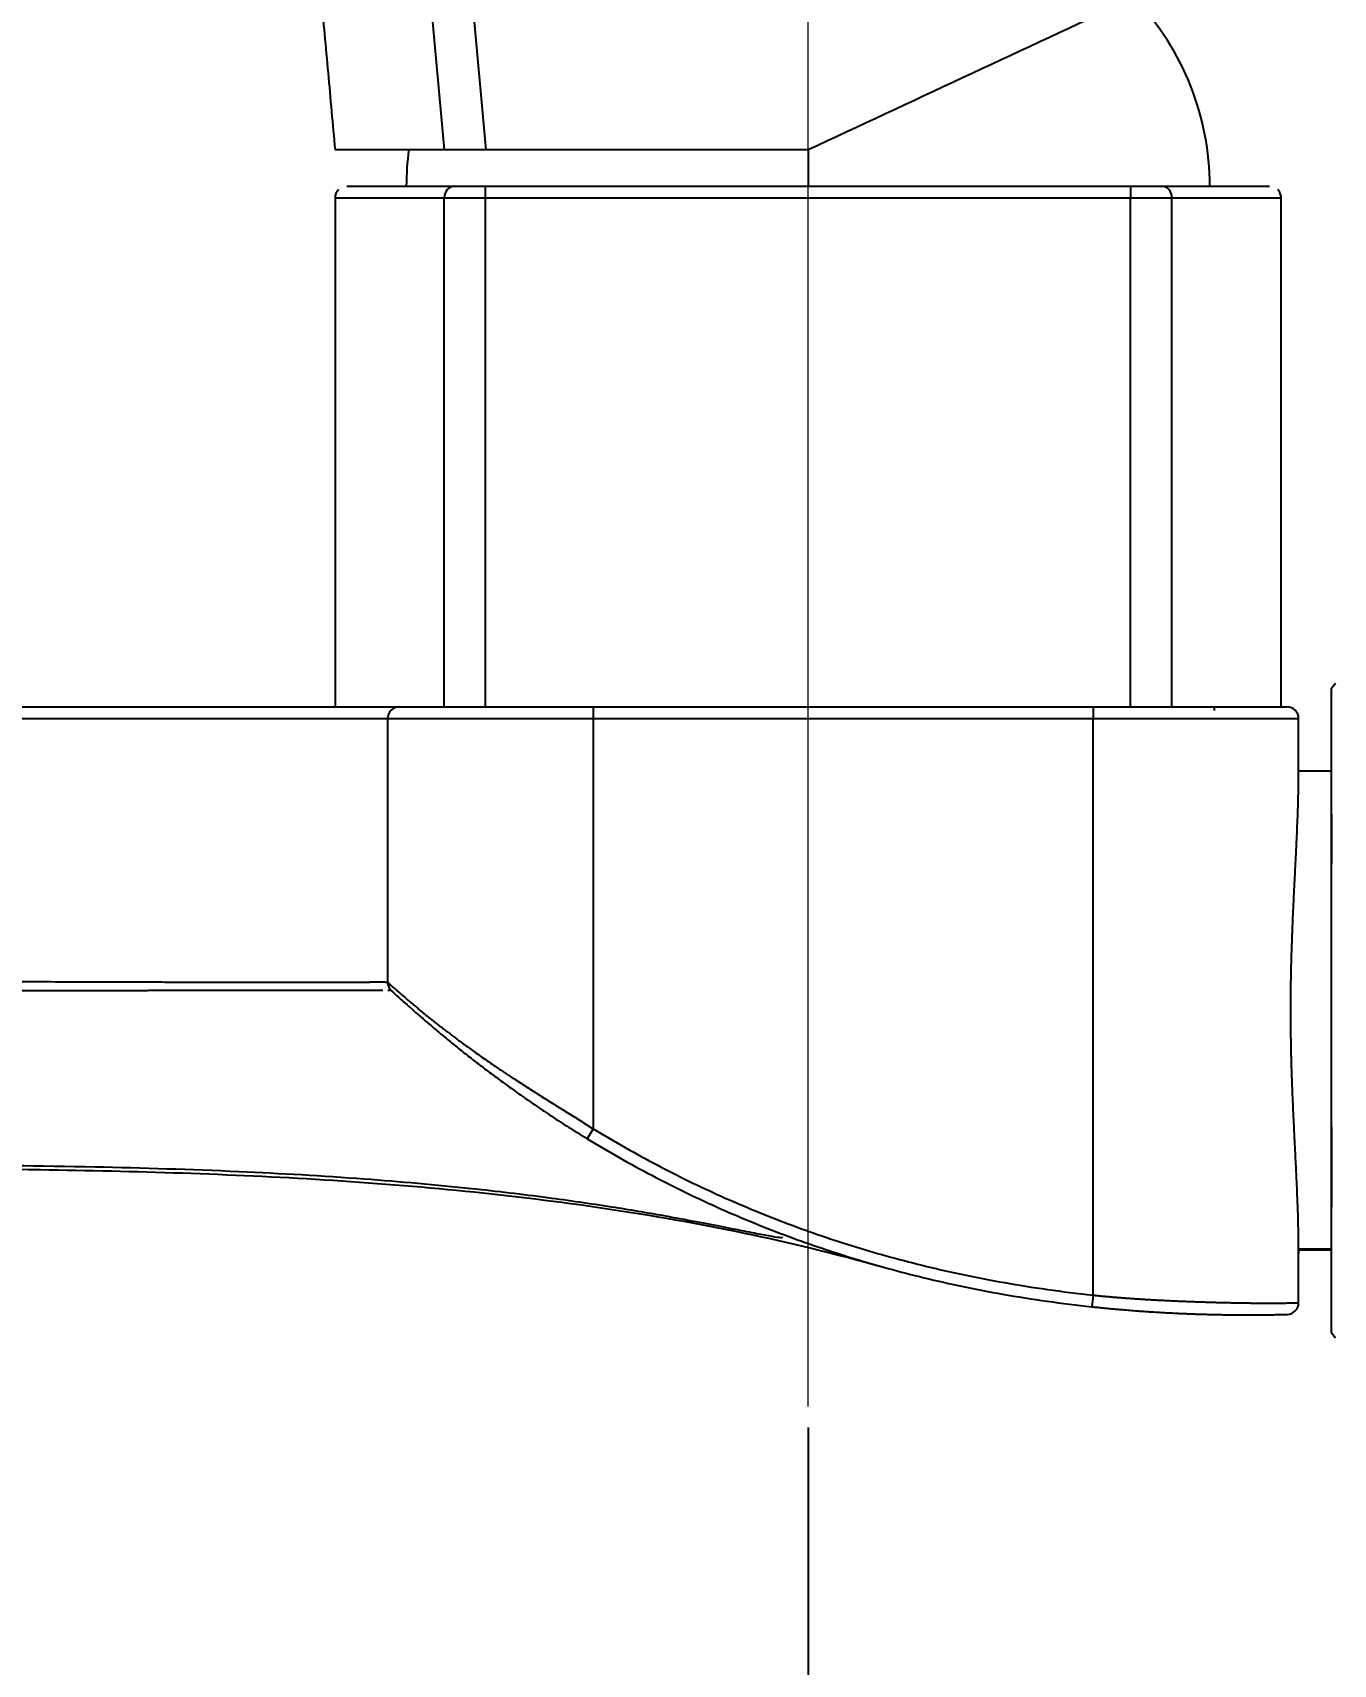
# Model space of a CAD drawing. Header units: millimetres. Extents: x -244938 to -244097, y -22577 to -21982.
# Drawn here: x -244302.8 to -244247.1, y -22386.4 to -22316.5 of the extents above; entities that cross this region are included whole.
import ezdxf

# ---------------------------------------------------------------- set-up
doc = ezdxf.new("R2010")
doc.units = ezdxf.units.MM
doc.linetypes.add('CENTERX2', pattern=[101.6, 63.5, -12.7, 12.7, -12.7])
doc.layers.add('CENTER', color=1, linetype='CENTERX2', lineweight=15)
doc.styles.get("Standard").update_dxf_attribs({"font": 'arial.ttf'})
doc.dimstyles.new('겸용-샤워욕조용1', dxfattribs={"dimscale": 0.6, "dimtxt": 10, "dimasz": 10, "dimexe": 1.5, "dimexo": 1.5, "dimgap": 1, "dimtad": 0, "dimtih": 1, "dimtoh": 1, "dimdec": 1, "dimdsep": 46, "dimtxsty": 'Standard', "dimcen": 2.5, "dimclrd": 5, "dimclre": 5, "dimclrt": 5, "dimadec": 1, "dimazin": 2, "dimtfac": 1, "dimtdec": 1, "dimtmove": 0, "dimatfit": 3, "dimfxl": 1.25, "dimarcsym": 0})

# ---------------------------------------------------------------- blocks, each defined once
blk = doc.blocks.new('*D19')
at = {"color": 5, "lineweight": -2, "transparency": 16777216}
for p, q in [((-244237.829, -22219.618), (-244451.358, -22219.618)), ((-244450.458, -22225.618), (-244450.458, -22350.66)), ((-244450.458, -22484.77), (-244450.458, -22359.727)), ((-244442.66, -22490.77), (-244451.358, -22490.77))]:
    blk.add_line(p, q, dxfattribs=at)
at = {"color": 5, "transparency": 16777216}
for points in [[(-244451.458, -22225.618), (-244449.458, -22225.618), (-244450.458, -22219.618)], [(-244451.458, -22484.77), (-244449.458, -22484.77), (-244450.458, -22490.77)]]:
    blk.add_solid(points, dxfattribs=at)
at = {"layer": 'Defpoints', "color": 0, "transparency": 16777216}
for p in [(-244236.929, -22219.618), (-244450.458, -22490.77), (-244441.76, -22490.77)]:
    blk.add_point(p, dxfattribs=at)
at = {"color": 5, "transparency": 16777216, "insert": (-244450.458, -22355.194), "char_height": 6, "attachment_point": 5}
blk.add_mtext('(1600)', dxfattribs=at)
blk = doc.blocks.new('*D25')
at = {"color": 5, "lineweight": -2, "transparency": 16777216}
for p, q in [((-244269.557, -22376.229), (-244269.557, -22454.807)), ((-244193.857, -22435.267), (-244193.857, -22454.807)), ((-244263.557, -22453.907), (-244240.075, -22453.907)), ((-244199.857, -22453.907), (-244223.339, -22453.907))]:
    blk.add_line(p, q, dxfattribs=at)
at = {"color": 5, "transparency": 16777216}
for points in [[(-244263.557, -22452.907), (-244263.557, -22454.907), (-244269.557, -22453.907)], [(-244199.857, -22452.907), (-244199.857, -22454.907), (-244193.857, -22453.907)]]:
    blk.add_solid(points, dxfattribs=at)
at = {"layer": 'Defpoints', "color": 0, "transparency": 16777216}
for p in [(-244269.557, -22375.329), (-244193.857, -22434.367), (-244193.857, -22453.907)]:
    blk.add_point(p, dxfattribs=at)
at = {"color": 5, "transparency": 16777216, "insert": (-244231.707, -22453.907), "char_height": 6, "attachment_point": 5}
blk.add_mtext('75.7', dxfattribs=at)
blk = doc.blocks.new('*D15')
at = {"color": 5, "lineweight": -2, "transparency": 16777216}
for p, q in [((-244398.3, -22366.194), (-244398.3, -22476.773)), ((-244193.857, -22455.707), (-244193.857, -22476.773)), ((-244392.3, -22475.873), (-244306.841, -22475.873)), ((-244199.857, -22475.873), (-244285.316, -22475.873))]:
    blk.add_line(p, q, dxfattribs=at)
at = {"color": 5, "transparency": 16777216}
for points in [[(-244392.3, -22474.873), (-244392.3, -22476.873), (-244398.3, -22475.873)], [(-244199.857, -22474.873), (-244199.857, -22476.873), (-244193.857, -22475.873)]]:
    blk.add_solid(points, dxfattribs=at)
at = {"layer": 'Defpoints', "color": 0, "transparency": 16777216}
for p in [(-244398.3, -22365.294), (-244193.857, -22454.807), (-244193.857, -22475.873)]:
    blk.add_point(p, dxfattribs=at)
at = {"color": 5, "transparency": 16777216, "insert": (-244296.079, -22475.873), "char_height": 6, "attachment_point": 5}
blk.add_mtext('204.4', dxfattribs=at)

msp = doc.modelspace()

# ---------------------------------------------------------------- linework, layer by layer
at = {"linetype": 'Continuous'}
for p, q in [((-244286.662, -22304.882), (-244285.136, -22321.517)), ((-244284.894, -22304.72), (-244283.354, -22321.517)), ((-244269.557, -22321.517), (-244283.354, -22321.517)), ((-244269.557, -22321.517), (-244269.557, -22323.067)), ((-244284.691, -22323.067), (-244283.361, -22323.067)), ((-244283.361, -22323.067), (-244255.753, -22323.067)), ((-244283.361, -22323.567), (-244283.361, -22323.067)), ((-244255.753, -22323.067), (-244255.753, -22323.567)), ((-244255.753, -22323.067), (-244254.423, -22323.067)), ((-244289.807, -22323.567), (-244289.807, -22345.367)), ((-244285.135, -22323.567), (-244283.361, -22323.567)), ((-244285.135, -22345.367), (-244285.135, -22323.567)), ((-244283.361, -22323.567), (-244255.753, -22323.567)), ((-244283.361, -22345.367), (-244283.361, -22323.567)), ((-244255.753, -22323.567), (-244253.98, -22323.567)), ((-244255.753, -22345.367), (-244255.753, -22323.567)), ((-244253.98, -22345.367), (-244253.98, -22323.567)), ((-244249.307, -22345.367), (-244249.307, -22323.567)), ((-244247.157, -22344.56), (-244246.978, -22344.349)), ((-244247.157, -22372.174), (-244247.157, -22344.56)), ((-244278.757, -22345.367), (-244278.757, -22345.867)), ((-244278.757, -22345.367), (-244257.357, -22345.367)), ((-244257.357, -22345.367), (-244257.357, -22345.867)), ((-244252.157, -22345.517), (-244252.157, -22345.367)), ((-244278.757, -22345.867), (-244257.357, -22345.867)), ((-244247.157, -22348.117), (-244248.558, -22348.117)), ((-244247.157, -22349.966), (-244247.157, -22350.221)), ((-244247.157, -22350.221), (-244247.157, -22352.068)), ((-244247.157, -22364.666), (-244247.157, -22352.068)), ((-244278.757, -22363.43), (-244279.017, -22363.857)), ((-244247.157, -22364.666), (-244247.157, -22366.768)), ((-244247.157, -22368.581), (-244248.558, -22368.581)), ((-244248.558, -22368.617), (-244247.157, -22368.617)), ((-244248.557, -22368.633), (-244248.557, -22368.78)), ((-244257.357, -22370.555), (-244257.41, -22371.052)), ((-244247.157, -22372.174), (-244246.978, -22372.385))]:
    msp.add_line(p, q, dxfattribs=at)
for centre, radius, start, end in [((-244263.957, -22323.067), 11.6, 0, 43.60282), ((-244275.157, -22323.067), 11.6, 172.29456, 180), ((-244287.057, -22345.867), 0.5, 90, 180), ((-244249.057, -22345.867), 0.5, 0, 90), ((-244287.057, -22357.148), 0.5, 180, 206.56771), ((-244249.057, -22370.881), 0.5, 271.40544, 360)]:
    msp.add_arc(centre, radius, start, end, dxfattribs=at)
for centre, major_axis, start_param, end_param in [((-244284.691, -22323.567), (0, 0.5), 0, 1.570796), ((-244254.423, -22323.567), (0, -0.5), 1.570796, 3.141593)]:
    msp.add_ellipse(centre, major_axis=major_axis, ratio=0.886725, start_param=start_param, end_param=end_param, dxfattribs=at)
for points, degree in [([(-244291.018, -22308.316), (-244289.807, -22321.517)], 1), ([(-244256.326, -22315.347), (-244260.737, -22317.404), (-244265.147, -22319.461), (-244269.557, -22321.517)], 3), ([(-244285.136, -22321.517), (-244288.249, -22321.517), (-244289.806, -22321.517), (-244289.807, -22321.517)], 3), ([(-244287.655, -22345.367), (-244286.976, -22345.367), (-244286.136, -22345.367), (-244285.135, -22345.367)], 3), ([(-244287.557, -22345.867), (-244287.557, -22357.148)], 1), ([(-244278.757, -22345.867), (-244278.757, -22363.43)], 1), ([(-244257.357, -22370.555), (-244257.357, -22345.867)], 1), ([(-244248.557, -22348.056), (-244248.557, -22345.867)], 1), ([(-244287.503, -22357.372), (-244287.467, -22357.452), (-244287.367, -22357.542)], 2), ([(-244278.757, -22363.43), (-244277.847, -22363.984), (-244276.013, -22365.021), (-244273.307, -22366.339), (-244270.415, -22367.533), (-244267.535, -22368.515), (-244264.523, -22369.347), (-244261.23, -22370.045), (-244258.697, -22370.411), (-244257.357, -22370.555)], 3), ([(-244248.557, -22370.881), (-244248.557, -22368.678)], 1), ([(-244267.387, -22369.05), (-244267.236, -22369.096), (-244267.102, -22369.136), (-244266.986, -22369.17)], 3)]:
    msp.add_open_spline(points, degree=degree, dxfattribs=at)
for points, knots in [([(-244283.354, -22321.517), (-244283.446, -22321.517), (-244283.537, -22321.517), (-244283.717, -22321.517), (-244283.806, -22321.517), (-244283.938, -22321.517), (-244283.981, -22321.517), (-244284.068, -22321.517), (-244284.111, -22321.517), (-244284.236, -22321.517), (-244284.317, -22321.517), (-244284.434, -22321.517), (-244284.472, -22321.517), (-244284.528, -22321.517), (-244284.546, -22321.517), (-244284.583, -22321.517), (-244284.601, -22321.517), (-244284.691, -22321.517), (-244284.757, -22321.517), (-244284.882, -22321.517), (-244284.939, -22321.517), (-244285.019, -22321.517), (-244285.044, -22321.517), (-244285.092, -22321.517), (-244285.115, -22321.517), (-244285.136, -22321.517)], [0, 0, 0, 0, 0.125, 0.125, 0.25, 0.25, 0.3125, 0.3125, 0.375, 0.375, 0.5, 0.5, 0.5625, 0.5625, 0.59375, 0.59375, 0.625, 0.625, 0.75, 0.75, 0.875, 0.875, 0.9375, 0.9375, 1, 1, 1, 1]), ([(-244289.659, -22323.212), (-244289.684, -22323.236), (-244289.727, -22323.289), (-244289.788, -22323.407), (-244289.806, -22323.501), (-244289.807, -22323.567)], [0, 0, 0, 0, 0.263254, 0.521102, 1, 1, 1, 1]), ([(-244289.307, -22323.067), (-244289.307, -22323.067), (-244289.301, -22323.067), (-244289.239, -22323.067), (-244289.057, -22323.067), (-244288.773, -22323.067), (-244288.389, -22323.067), (-244287.914, -22323.067), (-244287.347, -22323.067), (-244286.657, -22323.067), (-244285.778, -22323.067), (-244285.076, -22323.067), (-244284.691, -22323.067)], [0, 0, 0, 0, 0.031031, 0.138694, 0.246358, 0.354021, 0.461684, 0.569347, 0.67701, 0.784674, 0.892337, 1, 1, 1, 1]), ([(-244254.423, -22323.067), (-244254.098, -22323.067), (-244253.493, -22323.067), (-244252.726, -22323.067), (-244252.039, -22323.067), (-244251.429, -22323.067), (-244250.909, -22323.067), (-244250.487, -22323.067), (-244250.164, -22323.067), (-244249.939, -22323.067), (-244249.83, -22323.067), (-244249.809, -22323.067), (-244249.807, -22323.067)], [0, 0, 0, 0, 0.103619, 0.207238, 0.310856, 0.414475, 0.518094, 0.621713, 0.725332, 0.828951, 0.932569, 1, 1, 1, 1]), ([(-244249.307, -22323.567), (-244249.308, -22323.501), (-244249.326, -22323.407), (-244249.387, -22323.289), (-244249.43, -22323.236), (-244249.455, -22323.212)], [0, 0, 0, 0, 0.478898, 0.736746, 1, 1, 1, 1]), ([(-244289.807, -22323.567), (-244289.807, -22323.567), (-244289.807, -22323.567), (-244288.25, -22323.567), (-244285.135, -22323.567)], [0, 0, 0, 0, 0.000066, 1, 1, 1, 1]), ([(-244253.98, -22323.567), (-244250.865, -22323.567), (-244249.307, -22323.567), (-244249.307, -22323.567), (-244249.307, -22323.567)], [0, 0, 0, 0, 0.999934, 1, 1, 1, 1]), ([(-244314.557, -22345.367), (-244313.182, -22345.367), (-244310.575, -22345.367), (-244307.122, -22345.367), (-244304.054, -22345.367), (-244301.354, -22345.367), (-244299.01, -22345.367), (-244297.007, -22345.367), (-244295.303, -22345.367), (-244293.877, -22345.367), (-244292.687, -22345.367), (-244291.637, -22345.367), (-244290.652, -22345.367), (-244289.752, -22345.367), (-244288.974, -22345.367), (-244288.323, -22345.367), (-244287.805, -22345.367), (-244287.484, -22345.367), (-244287.338, -22345.367), (-244287.298, -22345.367)], [0, 0, 0, 0, 0.060916, 0.121832, 0.182749, 0.243665, 0.304581, 0.365497, 0.426413, 0.487329, 0.548246, 0.609162, 0.670078, 0.730994, 0.79191, 0.852826, 0.913743, 0.974659, 1, 1, 1, 1]), ([(-244287.057, -22345.367), (-244287.057, -22345.367), (-244287.057, -22345.367), (-244287.056, -22345.367), (-244287.052, -22345.367), (-244287.044, -22345.367), (-244287.027, -22345.367), (-244286.996, -22345.367), (-244286.944, -22345.367), (-244286.86, -22345.367), (-244286.729, -22345.367), (-244286.527, -22345.367), (-244286.22, -22345.367), (-244285.731, -22345.367), (-244284.984, -22345.367), (-244284.016, -22345.367), (-244282.924, -22345.367), (-244281.593, -22345.367), (-244280.092, -22345.367), (-244279.198, -22345.367), (-244278.757, -22345.367)], [0, 0, 0, 0, 0.049891, 0.10578, 0.161669, 0.217557, 0.273446, 0.329335, 0.385224, 0.441112, 0.497001, 0.55289, 0.608779, 0.664667, 0.720556, 0.776445, 0.832334, 0.888222, 0.944111, 1, 1, 1, 1]), ([(-244257.357, -22345.367), (-244257.025, -22345.367), (-244256.317, -22345.367), (-244255.087, -22345.367), (-244253.781, -22345.367), (-244252.558, -22345.367), (-244251.462, -22345.367), (-244250.54, -22345.367), (-244249.947, -22345.367), (-244249.589, -22345.367), (-244249.367, -22345.367), (-244249.228, -22345.367), (-244249.14, -22345.367), (-244249.083, -22345.367), (-244249.058, -22345.367), (-244249.057, -22345.367), (-244249.057, -22345.367)], [0, 0, 0, 0, 0.071492, 0.142983, 0.214475, 0.285966, 0.357458, 0.428949, 0.500441, 0.571932, 0.643424, 0.714916, 0.786407, 0.857899, 0.92939, 1, 1, 1, 1]), ([(-244314.557, -22345.867), (-244313.267, -22345.867), (-244310.825, -22345.867), (-244307.376, -22345.867), (-244304.331, -22345.867), (-244301.663, -22345.867), (-244299.352, -22345.867), (-244297.373, -22345.867), (-244295.699, -22345.867), (-244294.288, -22345.867), (-244293.085, -22345.867), (-244292.022, -22345.867), (-244291.058, -22345.867), (-244290.188, -22345.867), (-244289.428, -22345.867), (-244288.792, -22345.867), (-244288.278, -22345.867), (-244287.883, -22345.867), (-244287.619, -22345.867), (-244287.557, -22345.867), (-244287.557, -22345.867)], [0, 0, 0, 0, 0.098531, 0.186515, 0.265767, 0.337481, 0.402405, 0.461086, 0.514233, 0.562104, 0.605448, 0.646697, 0.688299, 0.730526, 0.772638, 0.814491, 0.856367, 0.899785, 0.947049, 1, 1, 1, 1]), ([(-244287.557, -22345.867), (-244287.557, -22345.867), (-244287.557, -22345.867), (-244287.556, -22345.867), (-244287.552, -22345.867), (-244287.543, -22345.867), (-244287.525, -22345.867), (-244287.493, -22345.867), (-244287.439, -22345.867), (-244287.352, -22345.867), (-244287.215, -22345.867), (-244287.003, -22345.867), (-244286.674, -22345.867), (-244286.169, -22345.867), (-244285.43, -22345.867), (-244284.432, -22345.867), (-244283.174, -22345.867), (-244281.7, -22345.867), (-244280.188, -22345.867), (-244279.215, -22345.867), (-244278.757, -22345.867)], [0, 0, 0, 0, 0.018942, 0.046506, 0.076673, 0.109858, 0.146477, 0.186944, 0.231674, 0.281088, 0.335802, 0.396678, 0.465001, 0.542892, 0.626452, 0.706487, 0.780281, 0.85494, 0.930613, 1, 1, 1, 1]), ([(-244257.357, -22345.867), (-244256.999, -22345.867), (-244256.215, -22345.867), (-244254.939, -22345.867), (-244253.536, -22345.867), (-244252.166, -22345.867), (-244250.992, -22345.867), (-244250.105, -22345.867), (-244249.499, -22345.867), (-244249.117, -22345.867), (-244248.88, -22345.867), (-244248.732, -22345.867), (-244248.637, -22345.867), (-244248.581, -22345.867), (-244248.557, -22345.867), (-244248.557, -22345.867), (-244248.557, -22345.867)], [0, 0, 0, 0, 0.054102, 0.116701, 0.185907, 0.260051, 0.342302, 0.433727, 0.521689, 0.598999, 0.666901, 0.728602, 0.788079, 0.851601, 0.922597, 1, 1, 1, 1]), ([(-244248.894, -22358.367), (-244248.894, -22358.093), (-244248.892, -22357.821), (-244248.887, -22357.279), (-244248.878, -22356.739), (-244248.865, -22356.206), (-244248.849, -22355.676), (-244248.84, -22355.412), (-244248.828, -22355.084), (-244248.825, -22355.019), (-244248.82, -22354.889), (-244248.812, -22354.694), (-244248.804, -22354.503), (-244248.788, -22354.122), (-244248.765, -22353.624), (-244248.729, -22352.902), (-244248.706, -22352.438), (-244248.689, -22352.097), (-244248.683, -22351.984), (-244248.675, -22351.817), (-244248.672, -22351.762), (-244248.667, -22351.651), (-244248.653, -22351.378), (-244248.632, -22350.906), (-244248.607, -22350.319), (-244248.587, -22349.774), (-244248.578, -22349.438), (-244248.573, -22349.237), (-244248.572, -22349.197), (-244248.57, -22349.118), (-244248.569, -22349.08), (-244248.567, -22348.965), (-244248.566, -22348.89), (-244248.562, -22348.674), (-244248.559, -22348.403), (-244248.558, -22348.166), (-244248.557, -22348.056)], [0, 0, 0, 0, 0.0625, 0.0625, 0.125, 0.1875, 0.1875, 0.25, 0.25, 0.265625, 0.265625, 0.28125, 0.3125, 0.3125, 0.375, 0.4375, 0.5, 0.5, 0.53125, 0.53125, 0.546875, 0.546875, 0.5625, 0.625, 0.6875, 0.75, 0.8125, 0.8125, 0.828125, 0.828125, 0.84375, 0.84375, 0.875, 0.875, 0.9375, 1, 1, 1, 1]), ([(-244314.557, -22357.124), (-244314.521, -22357.124), (-244314.448, -22357.124), (-244314.34, -22357.124), (-244314.231, -22357.124), (-244314.122, -22357.123), (-244314.012, -22357.123), (-244313.903, -22357.123), (-244313.794, -22357.123), (-244313.684, -22357.123), (-244313.575, -22357.122), (-244313.465, -22357.122), (-244313.356, -22357.122), (-244313.246, -22357.122), (-244313.136, -22357.122), (-244313.026, -22357.122), (-244312.916, -22357.121), (-244312.806, -22357.121), (-244312.696, -22357.121), (-244312.586, -22357.121), (-244312.475, -22357.121), (-244312.365, -22357.121), (-244312.255, -22357.121), (-244312.144, -22357.12), (-244312.034, -22357.12), (-244311.923, -22357.12), (-244311.813, -22357.12), (-244311.702, -22357.12), (-244311.591, -22357.12), (-244311.48, -22357.12), (-244311.37, -22357.12), (-244311.259, -22357.12), (-244311.148, -22357.12), (-244311.037, -22357.12), (-244310.926, -22357.12), (-244310.815, -22357.12), (-244310.704, -22357.119), (-244310.593, -22357.119), (-244310.481, -22357.119), (-244310.37, -22357.119), (-244310.259, -22357.119), (-244310.148, -22357.119), (-244310.037, -22357.119), (-244309.925, -22357.119), (-244309.814, -22357.119), (-244309.703, -22357.119), (-244309.592, -22357.119), (-244309.48, -22357.119), (-244309.369, -22357.119), (-244309.258, -22357.119), (-244309.146, -22357.119), (-244309.035, -22357.119), (-244308.924, -22357.119), (-244308.812, -22357.119), (-244308.701, -22357.12), (-244308.59, -22357.12), (-244308.478, -22357.12), (-244308.367, -22357.12), (-244308.256, -22357.12), (-244308.145, -22357.12), (-244308.033, -22357.12), (-244307.922, -22357.12), (-244307.811, -22357.12), (-244307.7, -22357.12), (-244307.588, -22357.12), (-244307.477, -22357.12), (-244307.366, -22357.121), (-244307.255, -22357.121), (-244307.144, -22357.121), (-244307.033, -22357.121), (-244306.922, -22357.121), (-244306.811, -22357.121), (-244306.7, -22357.121), (-244306.589, -22357.121), (-244306.478, -22357.122), (-244306.368, -22357.122), (-244306.257, -22357.122), (-244306.146, -22357.122), (-244306.035, -22357.122), (-244305.925, -22357.122), (-244305.814, -22357.123), (-244305.704, -22357.123), (-244305.593, -22357.123), (-244305.483, -22357.123), (-244305.373, -22357.123), (-244305.262, -22357.124), (-244305.152, -22357.124), (-244305.042, -22357.124), (-244304.932, -22357.124), (-244304.822, -22357.125), (-244304.712, -22357.125), (-244304.603, -22357.125), (-244304.493, -22357.125), (-244304.383, -22357.125), (-244304.274, -22357.126), (-244304.164, -22357.126), (-244304.055, -22357.126), (-244303.945, -22357.127), (-244303.836, -22357.127), (-244303.727, -22357.127), (-244303.618, -22357.127), (-244303.509, -22357.128), (-244303.4, -22357.128), (-244303.292, -22357.128), (-244303.183, -22357.129), (-244303.075, -22357.129), (-244302.966, -22357.129), (-244302.858, -22357.13), (-244302.259, -22357.131), (-244301.232, -22357.135), (-244299.853, -22357.139), (-244298.644, -22357.143), (-244297.589, -22357.146), (-244296.673, -22357.148), (-244295.884, -22357.15), (-244295.212, -22357.152), (-244294.536, -22357.153), (-244293.793, -22357.153), (-244292.934, -22357.153), (-244292.018, -22357.153), (-244291.068, -22357.152), (-244290.118, -22357.151), (-244289.521, -22357.149), (-244289.205, -22357.148), (-244289.132, -22357.148), (-244289.061, -22357.148), (-244288.992, -22357.148), (-244288.924, -22357.148), (-244288.858, -22357.148), (-244288.795, -22357.147), (-244288.733, -22357.147), (-244288.673, -22357.147), (-244288.614, -22357.147), (-244288.558, -22357.147), (-244288.503, -22357.147), (-244288.45, -22357.147), (-244288.399, -22357.147), (-244288.35, -22357.147), (-244288.302, -22357.147), (-244288.256, -22357.146), (-244288.212, -22357.146), (-244288.169, -22357.146), (-244288.128, -22357.146), (-244288.088, -22357.146), (-244288.05, -22357.146), (-244288.014, -22357.146), (-244287.979, -22357.146), (-244287.946, -22357.146), (-244287.915, -22357.146), (-244287.884, -22357.146), (-244287.856, -22357.146), (-244287.829, -22357.146), (-244287.803, -22357.146), (-244287.779, -22357.146), (-244287.756, -22357.146), (-244287.734, -22357.146), (-244287.714, -22357.146), (-244287.695, -22357.146), (-244287.677, -22357.146), (-244287.661, -22357.147), (-244287.646, -22357.147), (-244287.632, -22357.147), (-244287.62, -22357.147), (-244287.609, -22357.147), (-244287.599, -22357.147), (-244287.59, -22357.147), (-244287.582, -22357.147), (-244287.575, -22357.147), (-244287.569, -22357.148), (-244287.565, -22357.148), (-244287.561, -22357.148), (-244287.559, -22357.148), (-244287.557, -22357.148), (-244287.557, -22357.148), (-244287.557, -22357.148)], [0, 0, 0, 0, 0.002787, 0.005578, 0.00837, 0.011165, 0.013963, 0.016763, 0.019566, 0.022371, 0.025178, 0.027988, 0.0308, 0.033614, 0.03643, 0.039248, 0.042069, 0.044892, 0.047716, 0.050543, 0.053372, 0.056203, 0.059035, 0.06187, 0.064706, 0.067544, 0.070384, 0.073226, 0.076069, 0.078914, 0.081761, 0.084609, 0.087459, 0.090311, 0.093164, 0.096018, 0.098874, 0.101732, 0.104591, 0.107451, 0.110313, 0.113176, 0.11604, 0.118906, 0.121773, 0.124641, 0.127511, 0.130382, 0.133253, 0.136126, 0.139001, 0.141876, 0.144753, 0.14763, 0.150509, 0.153388, 0.156269, 0.159151, 0.162034, 0.164917, 0.167802, 0.170688, 0.173575, 0.176462, 0.179351, 0.18224, 0.185131, 0.188022, 0.190914, 0.193807, 0.196701, 0.199596, 0.202492, 0.205388, 0.208286, 0.211184, 0.214083, 0.216983, 0.219884, 0.222786, 0.225689, 0.228592, 0.231497, 0.234402, 0.237308, 0.240215, 0.243123, 0.246032, 0.248941, 0.251852, 0.254763, 0.257676, 0.260589, 0.263503, 0.266419, 0.269335, 0.272252, 0.275171, 0.27809, 0.28101, 0.283932, 0.286854, 0.289778, 0.292703, 0.295629, 0.298556, 0.301484, 0.304414, 0.307345, 0.350129, 0.388832, 0.42383, 0.455405, 0.483758, 0.509024, 0.531285, 0.550581, 0.578349, 0.610299, 0.646593, 0.687414, 0.73297, 0.783556, 0.788311, 0.793045, 0.797758, 0.80245, 0.807122, 0.811773, 0.816403, 0.821013, 0.825603, 0.830172, 0.834721, 0.83925, 0.843759, 0.848247, 0.852716, 0.857164, 0.861592, 0.866, 0.870389, 0.874757, 0.879105, 0.883433, 0.887741, 0.89203, 0.896298, 0.900546, 0.904774, 0.908982, 0.913169, 0.917337, 0.921484, 0.925611, 0.929717, 0.933803, 0.937868, 0.941912, 0.945936, 0.949938, 0.95392, 0.95788, 0.961819, 0.965736, 0.969632, 0.973506, 0.977358, 0.981188, 0.984996, 0.988781, 0.992543, 0.996283, 1, 1, 1, 1]), ([(-244287.761, -22357.517), (-244287.795, -22357.517), (-244287.832, -22357.517), (-244288.029, -22357.518), (-244288.225, -22357.518), (-244288.693, -22357.518), (-244288.965, -22357.518), (-244289.58, -22357.518), (-244289.923, -22357.518), (-244290.675, -22357.518), (-244291.084, -22357.518), (-244291.74, -22357.517), (-244291.966, -22357.517), (-244292.432, -22357.517), (-244292.671, -22357.517), (-244293.165, -22357.517), (-244293.418, -22357.517), (-244293.808, -22357.517), (-244294.006, -22357.517), (-244294.242, -22357.517), (-244294.36, -22357.517), (-244294.42, -22357.517), (-244294.45, -22357.517), (-244294.465, -22357.517), (-244294.473, -22357.517), (-244294.476, -22357.517), (-244294.478, -22357.517), (-244294.479, -22357.517), (-244294.48, -22357.517), (-244295.054, -22357.517), (-244295.654, -22357.517), (-244296.591, -22357.517), (-244296.911, -22357.518), (-244297.4, -22357.518), (-244297.646, -22357.518), (-244297.939, -22357.518), (-244298.086, -22357.519), (-244298.16, -22357.519), (-244298.197, -22357.519), (-244298.216, -22357.519), (-244298.225, -22357.519), (-244298.23, -22357.519), (-244298.232, -22357.519), (-244298.233, -22357.519), (-244298.234, -22357.519), (-244298.234, -22357.519), (-244298.536, -22357.519), (-244299.17, -22357.519), (-244300.22, -22357.519), (-244300.991, -22357.519), (-244301.598, -22357.519), (-244301.909, -22357.519), (-244302.285, -22357.519), (-244302.476, -22357.519), (-244302.572, -22357.519), (-244302.621, -22357.519), (-244302.645, -22357.519), (-244302.657, -22357.519), (-244302.663, -22357.519), (-244302.666, -22357.519), (-244302.668, -22357.519), (-244302.668, -22357.519), (-244302.669, -22357.519), (-244302.669, -22357.519), (-244303.395, -22357.519), (-244304.177, -22357.518), (-244305.866, -22357.518), (-244306.773, -22357.518), (-244308.73, -22357.517), (-244309.78, -22357.517), (-244312.041, -22357.518), (-244313.253, -22357.518), (-244314.557, -22357.518)], [0, 0, 0, 0, 0.017406, 0.017406, 0.087591, 0.087591, 0.157776, 0.157776, 0.227962, 0.227962, 0.298147, 0.298147, 0.33324, 0.33324, 0.368332, 0.368332, 0.403425, 0.403425, 0.420971, 0.429744, 0.434131, 0.436324, 0.437421, 0.437969, 0.438243, 0.438381, 0.438449, 0.438449, 0.438518, 0.438518, 0.508703, 0.508703, 0.543796, 0.543796, 0.561342, 0.570115, 0.574502, 0.576695, 0.577792, 0.57834, 0.578614, 0.578751, 0.57882, 0.578854, 0.578854, 0.578888, 0.578888, 0.613981, 0.649074, 0.684166, 0.684166, 0.701713, 0.710486, 0.714872, 0.717066, 0.718162, 0.718711, 0.718985, 0.719122, 0.71919, 0.719225, 0.719242, 0.719242, 0.719259, 0.719259, 0.789444, 0.789444, 0.859629, 0.859629, 0.929815, 0.929815, 1, 1, 1, 1]), ([(-244287.557, -22357.148), (-244287.557, -22357.148), (-244287.557, -22357.148), (-244287.556, -22357.149), (-244287.556, -22357.149), (-244287.555, -22357.15), (-244287.554, -22357.151), (-244287.553, -22357.153), (-244287.552, -22357.154), (-244287.551, -22357.156), (-244287.549, -22357.158), (-244287.548, -22357.161), (-244287.546, -22357.163), (-244287.544, -22357.166), (-244287.541, -22357.169), (-244287.538, -22357.172), (-244287.535, -22357.176), (-244287.532, -22357.18), (-244287.528, -22357.184), (-244287.524, -22357.188), (-244287.52, -22357.193), (-244287.515, -22357.197), (-244287.511, -22357.202), (-244287.505, -22357.208), (-244287.5, -22357.213), (-244287.494, -22357.219), (-244287.488, -22357.225), (-244287.481, -22357.231), (-244287.474, -22357.238), (-244287.467, -22357.245), (-244287.459, -22357.252), (-244287.451, -22357.259), (-244287.443, -22357.266), (-244287.434, -22357.274), (-244287.425, -22357.282), (-244287.415, -22357.29), (-244287.406, -22357.299), (-244287.395, -22357.308), (-244287.385, -22357.317), (-244287.374, -22357.326), (-244287.363, -22357.335), (-244287.352, -22357.345), (-244287.34, -22357.355), (-244287.328, -22357.365), (-244287.315, -22357.376), (-244287.302, -22357.386), (-244287.289, -22357.397), (-244287.276, -22357.408), (-244287.262, -22357.42), (-244287.248, -22357.431), (-244287.234, -22357.443), (-244287.219, -22357.456), (-244287.204, -22357.468), (-244287.189, -22357.481), (-244287.174, -22357.494), (-244287.158, -22357.507), (-244287.143, -22357.52), (-244287.127, -22357.534), (-244287.111, -22357.548), (-244287.086, -22357.57), (-244287.05, -22357.601), (-244287.003, -22357.642), (-244286.952, -22357.686), (-244286.899, -22357.733), (-244286.842, -22357.783), (-244286.782, -22357.835), (-244286.719, -22357.89), (-244286.653, -22357.947), (-244286.583, -22358.007), (-244286.51, -22358.069), (-244286.433, -22358.135), (-244286.353, -22358.202), (-244286.269, -22358.273), (-244286.181, -22358.346), (-244286.089, -22358.421), (-244285.994, -22358.5), (-244285.895, -22358.58), (-244285.791, -22358.664), (-244285.684, -22358.75), (-244285.572, -22358.839), (-244285.456, -22358.93), (-244285.336, -22359.024), (-244285.211, -22359.12), (-244285.08, -22359.221), (-244284.938, -22359.33), (-244284.782, -22359.449), (-244284.611, -22359.578), (-244284.424, -22359.717), (-244284.22, -22359.866), (-244284, -22360.026), (-244283.761, -22360.197), (-244283.504, -22360.377), (-244283.229, -22360.568), (-244282.934, -22360.77), (-244282.619, -22360.981), (-244282.315, -22361.183), (-244282.029, -22361.371), (-244281.767, -22361.541), (-244281.502, -22361.712), (-244281.234, -22361.882), (-244280.964, -22362.053), (-244280.692, -22362.225), (-244280.419, -22362.396), (-244280.144, -22362.568), (-244279.868, -22362.74), (-244279.591, -22362.912), (-244279.313, -22363.084), (-244279.035, -22363.257), (-244278.85, -22363.372), (-244278.757, -22363.43)], [0, 0, 0, 0, 0.007664, 0.015276, 0.022835, 0.03034, 0.03779, 0.045186, 0.052525, 0.059807, 0.067033, 0.0742, 0.081309, 0.088358, 0.095349, 0.102279, 0.109149, 0.115958, 0.122706, 0.129392, 0.136017, 0.142579, 0.14908, 0.155517, 0.161892, 0.168204, 0.174453, 0.180639, 0.186762, 0.192822, 0.198818, 0.204751, 0.21062, 0.216427, 0.22217, 0.22785, 0.233467, 0.239022, 0.244513, 0.249942, 0.255308, 0.260613, 0.265855, 0.271036, 0.276154, 0.281212, 0.286209, 0.291145, 0.29602, 0.300836, 0.305591, 0.310287, 0.314923, 0.319501, 0.32402, 0.32848, 0.332883, 0.337227, 0.341514, 0.345744, 0.356891, 0.36808, 0.379309, 0.390574, 0.40187, 0.413195, 0.424543, 0.435911, 0.447295, 0.458691, 0.470095, 0.481502, 0.49291, 0.504314, 0.515711, 0.527098, 0.53847, 0.549827, 0.561164, 0.57248, 0.583774, 0.595047, 0.606302, 0.617541, 0.629473, 0.642173, 0.655615, 0.669776, 0.684634, 0.700169, 0.716366, 0.733213, 0.750703, 0.768836, 0.78762, 0.807068, 0.821841, 0.836578, 0.851305, 0.866038, 0.880794, 0.89558, 0.910402, 0.925262, 0.940159, 0.955088, 0.970043, 0.985017, 1, 1, 1, 1]), ([(-244287.396, -22357.516), (-244287.396, -22357.516), (-244287.435, -22357.517), (-244287.525, -22357.517), (-244287.536, -22357.517), (-244287.547, -22357.517)], [0, 0, 0, 0, 0.887704, 0.887704, 1, 1, 1, 1]), ([(-244287.382, -22357.529), (-244287.379, -22357.531), (-244287.365, -22357.545), (-244287.315, -22357.591), (-244287.179, -22357.715), (-244286.962, -22357.912), (-244286.672, -22358.172), (-244286.321, -22358.482), (-244285.92, -22358.829), (-244285.482, -22359.202), (-244285.019, -22359.587), (-244284.543, -22359.973), (-244284.056, -22360.36), (-244283.543, -22360.757), (-244282.993, -22361.173), (-244282.407, -22361.603), (-244281.799, -22362.037), (-244281.173, -22362.47), (-244280.513, -22362.911), (-244279.794, -22363.377), (-244279.287, -22363.693), (-244279.017, -22363.857)], [0, 0, 0, 0, 0.024256, 0.107891, 0.194296, 0.274182, 0.346833, 0.412857, 0.47281, 0.527289, 0.576885, 0.621598, 0.662532, 0.702528, 0.743419, 0.784687, 0.825454, 0.865639, 0.906751, 0.950988, 1, 1, 1, 1]), ([(-244248.557, -22368.678), (-244248.558, -22368.568), (-244248.558, -22368.45), (-244248.561, -22368.197), (-244248.564, -22367.928), (-244248.573, -22367.475), (-244248.582, -22367.141), (-244248.591, -22366.877), (-244248.594, -22366.788), (-244248.599, -22366.65), (-244248.6, -22366.603), (-244248.604, -22366.509), (-244248.613, -22366.273), (-244248.631, -22365.83), (-244248.661, -22365.204), (-244248.693, -22364.542), (-244248.717, -22364.077), (-244248.732, -22363.779), (-244248.735, -22363.719), (-244248.741, -22363.599), (-244248.744, -22363.538), (-244248.753, -22363.355), (-244248.758, -22363.233), (-244248.776, -22362.863), (-244248.799, -22362.364), (-244248.831, -22361.596), (-244248.848, -22361.073), (-244248.86, -22360.675), (-244248.866, -22360.475), (-244248.871, -22360.273), (-244248.874, -22360.138), (-244248.875, -22360.071), (-244248.882, -22359.732), (-244248.891, -22359.188), (-244248.894, -22358.641), (-244248.894, -22358.367)], [0, 0, 0, 0, 0.0625, 0.0625, 0.125, 0.1875, 0.25, 0.25, 0.28125, 0.28125, 0.296875, 0.296875, 0.3125, 0.375, 0.4375, 0.5, 0.5625, 0.5625, 0.578125, 0.578125, 0.59375, 0.59375, 0.625, 0.625, 0.6875, 0.75, 0.8125, 0.8125, 0.84375, 0.859375, 0.859375, 0.875, 0.875, 0.9375, 1, 1, 1, 1]), ([(-244279.017, -22363.857), (-244278.113, -22364.408), (-244276.296, -22365.438), (-244273.482, -22366.809), (-244270.612, -22367.993), (-244267.644, -22369.006), (-244264.519, -22369.864), (-244261.099, -22370.576), (-244258.689, -22370.915), (-244257.41, -22371.052)], [0, 0, 0, 0, 0.138357, 0.272641, 0.408669, 0.543652, 0.682158, 0.831787, 1, 1, 1, 1]), ([(-244247.149, -22363.347), (-244247.149, -22363.359), (-244247.15, -22363.383), (-244247.15, -22363.419), (-244247.151, -22363.457), (-244247.151, -22363.494), (-244247.152, -22363.531), (-244247.152, -22363.568), (-244247.153, -22363.605), (-244247.153, -22363.642), (-244247.153, -22363.678), (-244247.154, -22363.715), (-244247.154, -22363.751), (-244247.154, -22363.788), (-244247.155, -22363.824), (-244247.155, -22363.86), (-244247.155, -22363.896), (-244247.155, -22363.932), (-244247.156, -22363.968), (-244247.156, -22364.004), (-244247.156, -22364.04), (-244247.156, -22364.075), (-244247.156, -22364.111), (-244247.156, -22364.146), (-244247.156, -22364.182), (-244247.157, -22364.217), (-244247.157, -22364.252), (-244247.157, -22364.287), (-244247.157, -22364.322), (-244247.157, -22364.357), (-244247.157, -22364.392), (-244247.157, -22364.426), (-244247.157, -22364.461), (-244247.157, -22364.495), (-244247.157, -22364.53), (-244247.157, -22364.564), (-244247.157, -22364.598), (-244247.157, -22364.632), (-244247.157, -22364.655), (-244247.157, -22364.666)], [0, 0, 0, 0, 0.026325, 0.054742, 0.08308, 0.111339, 0.139519, 0.167621, 0.195643, 0.223587, 0.251453, 0.279239, 0.306947, 0.334577, 0.362128, 0.389601, 0.416996, 0.444313, 0.471551, 0.498711, 0.525794, 0.552798, 0.579724, 0.606573, 0.633344, 0.660037, 0.686652, 0.71319, 0.739651, 0.766033, 0.792339, 0.818567, 0.844717, 0.870791, 0.896787, 0.922706, 0.948548, 0.974312, 1, 1, 1, 1]), ([(-244310.975, -22364.967), (-244309.669, -22364.966), (-244306.038, -22364.977), (-244300.353, -22365.032), (-244294.185, -22365.22), (-244288.81, -22365.53), (-244284.404, -22365.921), (-244280.877, -22366.339), (-244278.132, -22366.736), (-244276.02, -22367.092), (-244274.374, -22367.401), (-244273.124, -22367.643), (-244272.097, -22367.847), (-244271.323, -22367.998), (-244270.821, -22368.085), (-244270.674, -22368.093), (-244270.66, -22368.077), (-244270.66, -22368.073)], [0, 0, 0, 0, 0.085985, 0.239222, 0.374818, 0.493247, 0.594998, 0.667338, 0.728528, 0.778738, 0.809805, 0.838885, 0.868897, 0.902576, 0.942168, 0.98919, 1, 1, 1, 1]), ([(-244310.699, -22365.099), (-244307.948, -22365.116), (-244301.134, -22365.161), (-244292.281, -22365.421), (-244284.22, -22366.057), (-244276.219, -22367.034), (-244270.31, -22368.239), (-244266.435, -22369.329)], [0, 0, 0, 0, 0.185043, 0.456695, 0.592522, 0.728348, 1, 1, 1, 1]), ([(-244268.701, -22368.632), (-244268.684, -22368.638), (-244268.666, -22368.644), (-244268.398, -22368.733), (-244268.167, -22368.808), (-244267.746, -22368.941), (-244267.556, -22368.999), (-244267.387, -22369.05)], [0, 0, 0, 0, 0.034283, 0.034283, 0.517141, 0.517141, 1, 1, 1, 1]), ([(-244266.986, -22369.17), (-244266.98, -22369.172), (-244266.969, -22369.175), (-244266.953, -22369.18), (-244266.938, -22369.184), (-244266.923, -22369.189), (-244266.908, -22369.193), (-244266.894, -22369.197), (-244266.881, -22369.201), (-244266.868, -22369.205), (-244266.855, -22369.208), (-244266.842, -22369.212), (-244266.831, -22369.216), (-244266.819, -22369.219), (-244266.808, -22369.222), (-244266.797, -22369.225), (-244266.787, -22369.228), (-244266.777, -22369.231), (-244266.767, -22369.234), (-244266.758, -22369.237), (-244266.748, -22369.239), (-244266.74, -22369.242), (-244266.731, -22369.244), (-244266.723, -22369.247), (-244266.715, -22369.249), (-244266.708, -22369.251), (-244266.701, -22369.253), (-244266.694, -22369.255), (-244266.687, -22369.257), (-244266.681, -22369.259), (-244266.674, -22369.261), (-244266.668, -22369.262), (-244266.663, -22369.264), (-244266.657, -22369.266), (-244266.652, -22369.267), (-244266.647, -22369.269), (-244266.642, -22369.27), (-244266.638, -22369.271), (-244266.633, -22369.272), (-244266.63, -22369.273), (-244266.628, -22369.274), (-244266.628, -22369.274)], [0, 0, 0, 0, 0.036853, 0.073124, 0.108814, 0.143923, 0.178452, 0.2124, 0.24577, 0.27856, 0.310771, 0.342405, 0.37346, 0.403939, 0.433841, 0.463167, 0.491918, 0.520094, 0.547695, 0.574722, 0.601175, 0.627056, 0.652365, 0.677101, 0.701266, 0.724861, 0.747885, 0.770339, 0.792224, 0.813541, 0.834289, 0.854469, 0.874083, 0.893129, 0.911609, 0.929523, 0.946872, 0.963656, 0.979875, 0.995531, 1, 1, 1, 1]), ([(-244266.614, -22369.278), (-244266.612, -22369.279), (-244266.607, -22369.28), (-244266.599, -22369.282), (-244266.59, -22369.285), (-244266.582, -22369.287), (-244266.573, -22369.29), (-244266.565, -22369.292), (-244266.558, -22369.294), (-244266.55, -22369.296), (-244266.543, -22369.298), (-244266.536, -22369.3), (-244266.529, -22369.302), (-244266.522, -22369.304), (-244266.516, -22369.306), (-244266.51, -22369.308), (-244266.504, -22369.309), (-244266.498, -22369.311), (-244266.493, -22369.312), (-244266.488, -22369.314), (-244266.483, -22369.315), (-244266.478, -22369.317), (-244266.474, -22369.318), (-244266.47, -22369.319), (-244266.466, -22369.32), (-244266.462, -22369.321), (-244266.458, -22369.322), (-244266.455, -22369.323), (-244266.452, -22369.324), (-244266.449, -22369.325), (-244266.447, -22369.325), (-244266.445, -22369.326), (-244266.443, -22369.327), (-244266.441, -22369.327), (-244266.439, -22369.328), (-244266.438, -22369.328), (-244266.437, -22369.328), (-244266.436, -22369.329), (-244266.435, -22369.329), (-244266.435, -22369.329), (-244266.435, -22369.329)], [0, 0, 0, 0, 0.01876, 0.045243, 0.071727, 0.098212, 0.124697, 0.151184, 0.177672, 0.204161, 0.230651, 0.257143, 0.283637, 0.310132, 0.336629, 0.363128, 0.389629, 0.416132, 0.442638, 0.469146, 0.495657, 0.52217, 0.548686, 0.575205, 0.601727, 0.628252, 0.654781, 0.681312, 0.707848, 0.734387, 0.760929, 0.787476, 0.814026, 0.840581, 0.867139, 0.893702, 0.92027, 0.946842, 0.973419, 1, 1, 1, 1]), ([(-244257.357, -22370.555), (-244257.33, -22370.558), (-244257.274, -22370.563), (-244257.191, -22370.572), (-244257.107, -22370.581), (-244257.022, -22370.589), (-244256.936, -22370.597), (-244256.849, -22370.605), (-244256.762, -22370.613), (-244256.673, -22370.621), (-244256.584, -22370.629), (-244256.494, -22370.637), (-244256.403, -22370.645), (-244256.312, -22370.652), (-244256.219, -22370.659), (-244256.126, -22370.667), (-244256.032, -22370.674), (-244255.938, -22370.681), (-244255.843, -22370.688), (-244255.747, -22370.695), (-244255.65, -22370.701), (-244255.553, -22370.708), (-244255.455, -22370.715), (-244255.356, -22370.721), (-244255.257, -22370.727), (-244255.158, -22370.733), (-244255.057, -22370.739), (-244254.957, -22370.745), (-244254.855, -22370.751), (-244254.753, -22370.757), (-244254.651, -22370.762), (-244254.548, -22370.768), (-244254.445, -22370.773), (-244254.341, -22370.778), (-244254.237, -22370.784), (-244254.133, -22370.789), (-244254.028, -22370.793), (-244253.923, -22370.798), (-244253.818, -22370.803), (-244253.713, -22370.808), (-244253.607, -22370.812), (-244253.501, -22370.816), (-244253.395, -22370.821), (-244253.289, -22370.825), (-244253.183, -22370.829), (-244253.077, -22370.833), (-244252.971, -22370.836), (-244252.865, -22370.84), (-244252.759, -22370.844), (-244252.654, -22370.847), (-244252.548, -22370.85), (-244252.443, -22370.854), (-244252.338, -22370.857), (-244252.233, -22370.86), (-244252.129, -22370.863), (-244252.025, -22370.865), (-244251.922, -22370.868), (-244251.82, -22370.871), (-244251.717, -22370.873), (-244251.616, -22370.875), (-244251.515, -22370.878), (-244251.415, -22370.88), (-244251.316, -22370.882), (-244251.218, -22370.884), (-244251.121, -22370.885), (-244251.025, -22370.887), (-244250.93, -22370.888), (-244250.836, -22370.89), (-244250.744, -22370.891), (-244250.652, -22370.892), (-244250.562, -22370.893), (-244250.474, -22370.894), (-244250.387, -22370.895), (-244250.302, -22370.896), (-244250.218, -22370.897), (-244250.136, -22370.897), (-244250.056, -22370.898), (-244249.977, -22370.898), (-244249.9, -22370.898), (-244249.825, -22370.898), (-244249.752, -22370.898), (-244249.68, -22370.898), (-244249.611, -22370.898), (-244249.543, -22370.897), (-244249.478, -22370.897), (-244249.414, -22370.896), (-244249.336, -22370.895), (-244249.247, -22370.894), (-244249.151, -22370.893), (-244249.064, -22370.892), (-244248.986, -22370.89), (-244248.915, -22370.889), (-244248.853, -22370.888), (-244248.799, -22370.887), (-244248.753, -22370.886), (-244248.713, -22370.886), (-244248.679, -22370.885), (-244248.651, -22370.884), (-244248.628, -22370.884), (-244248.609, -22370.883), (-244248.594, -22370.883), (-244248.582, -22370.882), (-244248.573, -22370.882), (-244248.567, -22370.881), (-244248.563, -22370.881), (-244248.56, -22370.881), (-244248.558, -22370.881), (-244248.558, -22370.881), (-244248.557, -22370.881)], [0, 0, 0, 0, 0.004055, 0.008151, 0.012288, 0.016467, 0.020687, 0.024946, 0.029246, 0.033586, 0.037965, 0.042382, 0.046839, 0.051333, 0.055866, 0.060436, 0.065043, 0.069687, 0.074368, 0.079085, 0.083838, 0.088628, 0.093454, 0.098315, 0.103213, 0.108148, 0.113119, 0.118127, 0.123173, 0.128258, 0.133381, 0.138545, 0.14375, 0.148998, 0.154291, 0.159629, 0.165017, 0.170455, 0.175947, 0.181495, 0.187103, 0.192772, 0.198505, 0.204303, 0.21017, 0.216107, 0.222117, 0.228203, 0.234366, 0.24061, 0.246937, 0.253351, 0.259853, 0.266447, 0.273135, 0.279921, 0.286809, 0.2938, 0.300898, 0.308107, 0.31543, 0.322871, 0.330432, 0.338118, 0.345931, 0.353877, 0.361958, 0.370179, 0.378543, 0.387054, 0.395717, 0.404534, 0.41351, 0.422645, 0.431941, 0.441401, 0.451025, 0.460815, 0.470772, 0.480896, 0.49119, 0.501652, 0.512284, 0.523086, 0.534058, 0.5452, 0.556511, 0.577279, 0.598209, 0.619281, 0.64047, 0.661756, 0.683117, 0.704532, 0.725985, 0.747457, 0.76893, 0.790386, 0.811807, 0.833173, 0.854466, 0.875668, 0.896761, 0.917728, 0.938551, 0.959214, 0.979702, 1, 1, 1, 1]), ([(-244257.41, -22371.052), (-244257.371, -22371.056), (-244257.291, -22371.065), (-244257.172, -22371.077), (-244257.052, -22371.089), (-244256.933, -22371.101), (-244256.815, -22371.113), (-244256.696, -22371.124), (-244256.577, -22371.135), (-244256.459, -22371.146), (-244256.341, -22371.157), (-244256.223, -22371.167), (-244256.036, -22371.183), (-244255.781, -22371.204), (-244255.537, -22371.223), (-244255.363, -22371.236), (-244255.255, -22371.243), (-244255.128, -22371.252), (-244254.984, -22371.262), (-244254.781, -22371.275), (-244254.527, -22371.291), (-244254.29, -22371.304), (-244254.109, -22371.314), (-244253.977, -22371.321), (-244253.828, -22371.328), (-244253.634, -22371.337), (-244253.431, -22371.346), (-244253.255, -22371.353), (-244253.137, -22371.357), (-244253.048, -22371.36), (-244252.961, -22371.364), (-244252.875, -22371.366), (-244252.79, -22371.369), (-244252.706, -22371.372), (-244252.617, -22371.374), (-244252.516, -22371.377), (-244252.399, -22371.38), (-244252.268, -22371.383), (-244252.089, -22371.387), (-244251.905, -22371.391), (-244251.75, -22371.394), (-244251.652, -22371.395), (-244251.576, -22371.396), (-244251.493, -22371.397), (-244251.405, -22371.398), (-244251.31, -22371.399), (-244251.197, -22371.4), (-244251.073, -22371.401), (-244250.944, -22371.401), (-244250.815, -22371.401), (-244250.684, -22371.401), (-244250.551, -22371.401), (-244250.427, -22371.401), (-244250.309, -22371.4), (-244250.199, -22371.399), (-244250.096, -22371.399), (-244250, -22371.398), (-244249.91, -22371.397), (-244249.842, -22371.396), (-244249.768, -22371.395), (-244249.668, -22371.393), (-244249.523, -22371.391), (-244249.36, -22371.388), (-244249.209, -22371.385), (-244249.098, -22371.382), (-244249.045, -22371.381), (-244249.045, -22371.381), (-244249.045, -22371.381)], [0, 0, 0, 0, 0.00609, 0.012171, 0.018244, 0.024308, 0.030363, 0.03641, 0.042449, 0.048479, 0.054502, 0.060517, 0.066525, 0.08302, 0.099456, 0.104113, 0.109699, 0.11621, 0.123643, 0.131994, 0.147785, 0.163547, 0.169727, 0.176908, 0.185089, 0.194268, 0.209383, 0.219654, 0.225088, 0.230395, 0.235702, 0.241011, 0.24632, 0.251632, 0.256945, 0.263572, 0.27141, 0.280462, 0.290726, 0.309497, 0.321643, 0.327153, 0.333419, 0.340381, 0.348042, 0.356403, 0.365465, 0.379109, 0.392047, 0.404281, 0.420056, 0.435844, 0.451646, 0.467459, 0.483278, 0.499105, 0.514941, 0.530786, 0.546639, 0.55369, 0.574848, 0.610137, 0.659588, 0.723241, 0.801147, 0.893368, 1, 1, 1, 1])]:
    msp.add_open_spline(points, degree=3, knots=knots, dxfattribs=at)
at = {"layer": 'CENTER'}
msp.add_line((-244269.557, -22375.329), (-244269.557, -22305.551), dxfattribs=at)

# ---------------------------------------------------------------- dimensions: what is measured, and where the dimension line sits
at = {"color": 1}
dim = msp.add_linear_dim(base=(-244450.458, -22490.77), p1=(-244236.929, -22219.618), p2=(-244441.76, -22490.77), angle=90, text='(1600)', dimstyle='겸용-샤워욕조용1', dxfattribs=at)
dim.commit()
dim.dimension.update_dxf_attribs({"geometry": '*D19', "text_midpoint": (-244450.458, -22355.194)})
for base, p1, p2, picture, middle in [((-244193.857, -22475.873), (-244398.3, -22365.294), (-244193.857, -22454.807), '*D15', (-244296.079, -22475.873)), ((-244193.857, -22453.907), (-244269.557, -22375.329), (-244193.857, -22434.367), '*D25', (-244231.707, -22453.907))]:
    dim = msp.add_linear_dim(base=base, p1=p1, p2=p2, dimstyle='겸용-샤워욕조용1', dxfattribs=at)
    dim.commit()
    dim.dimension.update_dxf_attribs({"geometry": picture, "text_midpoint": middle})

doc.saveas('drawing.dxf')
